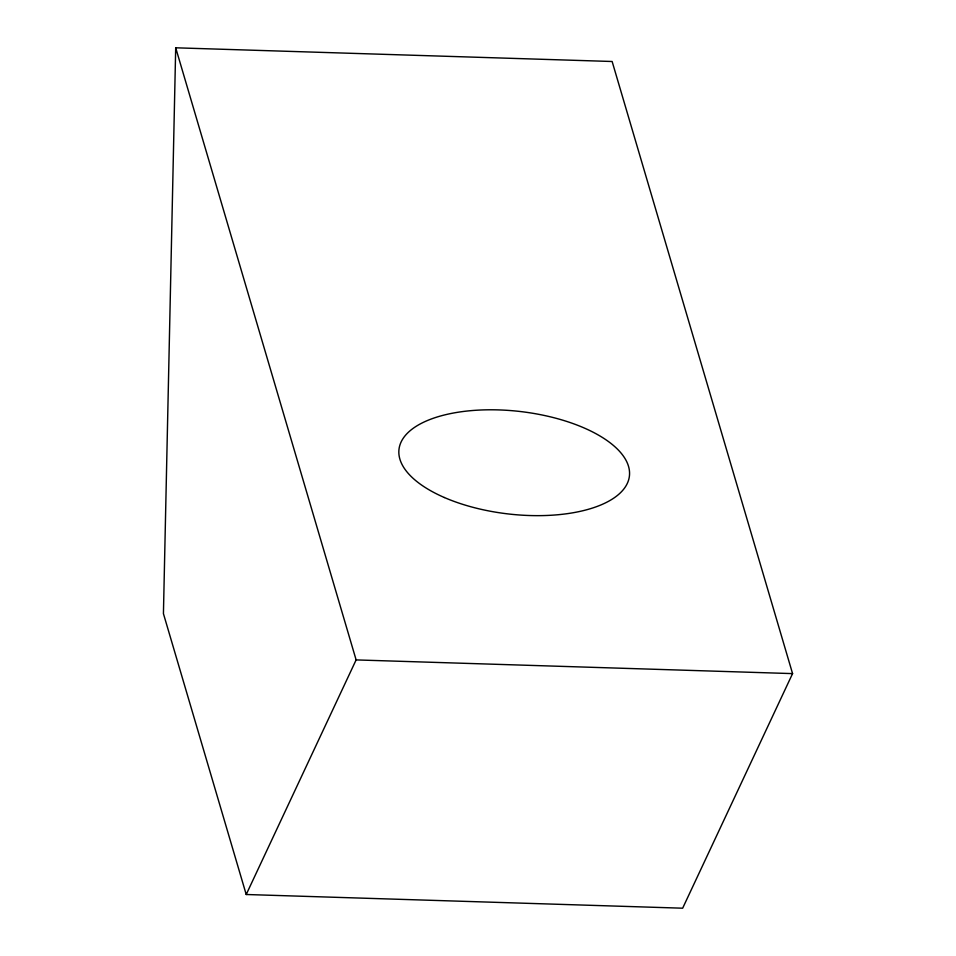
<?xml version="1.0" encoding="UTF-8"?>
<svg xmlns="http://www.w3.org/2000/svg" width="956" height="956" viewBox="0 0 956 956"><rect width="100%" height="100%" fill="white"/><g stroke="black" fill="none" stroke-linecap="round" stroke-linejoin="round"><path stroke-width="1.43" d="M175.701 47.8L163.428 613.644L246.218 894.505L682.656 908.2L792.572 673.61L612.139 61.495L175.701 47.8L356.122 659.915L246.218 894.505M356.122 659.915L792.572 673.61M444.385 497.526A115.975 51.564 6.6 0 0 628.642 479.852A115.975 51.564 6.6 0 0 469.587 410.781A115.975 51.564 6.6 0 0 444.385 497.526"/></g></svg>
